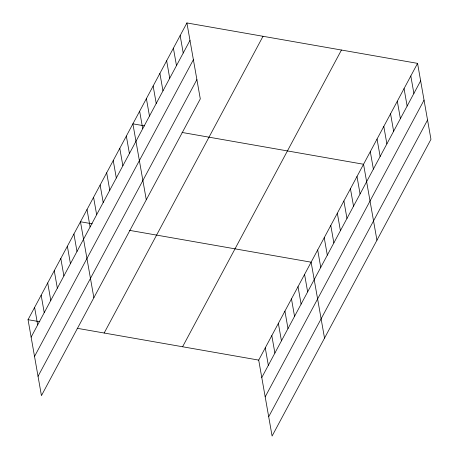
<?xml version="1.0" encoding="UTF-8"?>
<svg xmlns="http://www.w3.org/2000/svg" width="459" height="459" viewBox="0 0 459 459"><rect width="100%" height="100%" fill="white"/><g stroke="black" fill="none" stroke-linecap="round" stroke-linejoin="round"><path stroke-width="0.69" d="M186.905 22.95L200.296 98.897L41.442 395.629L28.045 319.682L186.905 22.95L417.558 63.371L430.955 139.318L272.095 436.05L258.704 360.103L417.558 63.371M31.126 337.13L189.98 40.398M34.528 356.436L193.382 59.704M38.034 376.323L196.894 79.596M104.164 333.022L263.018 36.29M182.59 346.763L341.444 50.031M261.779 377.55L420.639 80.824M265.187 396.857L424.041 100.125M268.693 416.743L427.547 120.017M144.654 125.898L132.892 123.838L146.283 199.785M182.022 132.45L363.551 164.259L376.942 240.206M92.236 223.82L80.468 221.76L93.86 297.707M129.599 230.366L311.127 262.181L324.519 338.128M28.045 319.682L39.813 321.742M77.175 328.288L258.704 360.103M410.811 75.982L413.886 93.435M404.058 88.593L407.133 106.046M397.305 101.204L400.386 118.657M390.557 113.815L393.633 131.268M383.804 126.426L386.88 143.879M377.051 139.037L380.127 156.49M370.304 151.648L373.379 169.101M356.999 176.503L360.074 193.95M350.446 188.741L353.522 206.189M343.889 200.979L346.97 218.432M337.336 213.223L340.417 230.67M330.784 225.461L333.865 242.909M324.232 237.699L327.307 255.152M317.68 249.943L320.755 267.39M304.575 274.419L307.65 291.872M298.023 286.663L301.098 304.11M291.471 298.901L294.546 316.354M284.919 311.145L287.994 328.592M278.361 323.383L281.442 340.83M271.808 335.621L274.889 353.074M265.256 347.865L268.337 365.312M180.152 35.561L183.227 53.009M173.399 48.172L176.48 65.62M166.651 60.783L169.727 78.231M159.898 73.394L162.974 90.842M153.145 86.005L156.221 103.453M146.398 98.616L149.473 116.064M139.645 111.227L142.72 128.675M126.34 136.076L129.415 153.53M119.788 148.32L122.863 165.768M113.235 160.558L116.311 178.006M106.683 172.796L109.758 190.25M100.131 185.04L103.206 202.488M93.573 197.278L96.654 214.726M87.021 209.516L90.102 226.97M73.916 233.998L76.992 251.452M67.364 246.236L70.439 263.69M60.812 258.48L63.887 275.928M54.26 270.718L57.335 288.172M47.707 282.956L50.783 300.41M41.155 295.2L44.23 312.648M34.603 307.438L37.678 324.892"/></g></svg>
